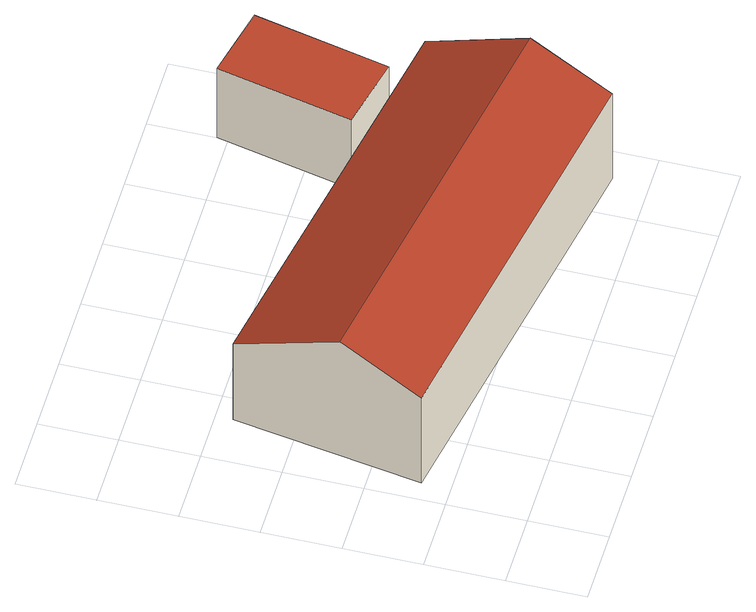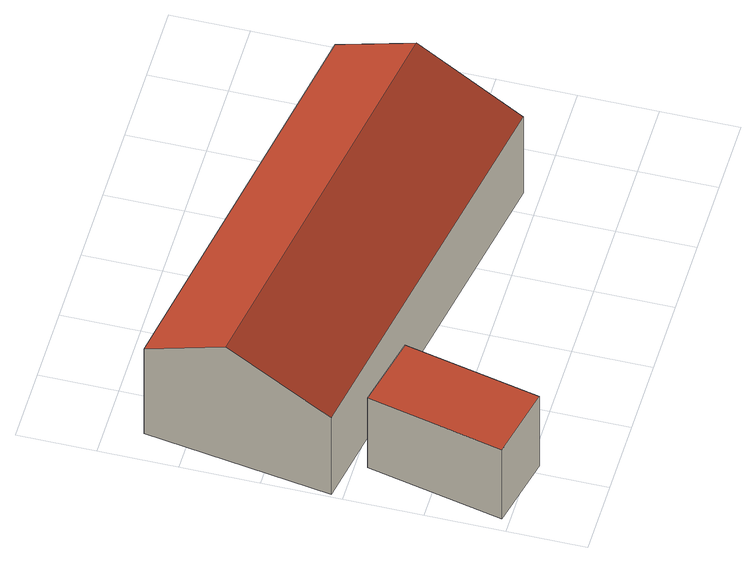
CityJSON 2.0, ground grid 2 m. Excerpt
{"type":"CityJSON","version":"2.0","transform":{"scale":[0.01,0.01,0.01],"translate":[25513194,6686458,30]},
"CityObjects":{
"building1":{"type":"Building","attributes":{"measuredHeight":3.41,"roofType":"1000","Katuosoite":"Puroniityntie 354","C_KAYTTARK":"941","Rakennuksen_tila":"voimassa","REPAIRED":"no","LowestRoof":34.38,"HighestRoof":34.38,"BREC_BuildingHeightNN":34.38,"BREC_RoofNames":"flat","Kayttotarkoitus":"Ei käyttömerkintää kartalla","VTJ_PRT":"102423501W","CODE":"121","Kerroksia":0,"GroundLevel":30.97,"RATU":61622,"TILA_KOODI":2,"KG_KRAKENN":5084521,"Kerrosala":0,"Valmistunut":"2099-01-01","Integrate_LoD[1]":{"integrating_person":"vcdb_user","integration_date":"2016-10-28","matching_mode":1,"area_diff":0,"area_diff_filter":10,"overlap_DB_to_file":100,"overlap_file_to_DB":100,"overlap_filter":89}},"address":[{"CountryName":"Finland","LocalityName":"Helsinki"}],"geometry":[{"type":"Solid","lod":"2","boundaries":[[[[0,1,2,3]],[[1,4,5,2]],[[6,0,3,7]],[[8,5,4,9]],[[9,4,1,0,6]],[[7,3,2,5,8]],[[7,8,9,6]]]],"semantics":{"surfaces":[{"type":"RoofSurface","ZMax":3.95,"ZMinASL":33.91,"ZMin":2.94,"Area":25.34,"ZMaxASL":34.92,"RoofPitch":64.67,"RoofOrientation":189.75},{"type":"RoofSurface","ZMax":3.95,"ZMinASL":33.6,"ZMin":2.63,"Area":32.67,"ZMaxASL":34.92,"RoofPitch":64.67,"RoofOrientation":9.75},{"type":"WallSurface","ZMax":2.94,"Area":31.77,"ZMinASL":30.97,"ZMin":0,"ZMaxASL":33.91},{"type":"WallSurface","ZMax":2.66,"Area":28.35,"ZMinASL":30.97,"ZMin":0,"ZMaxASL":33.63},{"type":"WallSurface","ZMax":3.95,"Area":16.32,"ZMinASL":30.97,"ZMin":0,"ZMaxASL":34.92},{"type":"WallSurface","ZMax":3.95,"Area":16.47,"ZMinASL":30.97,"ZMin":0,"ZMaxASL":34.92},{"type":"GroundSurface","ZMinASL":30.97,"ZMin":0,"Area":52.44}],"values":[[0,1,2,3,4,5,6]]}}]},
"building2":{"type":"Building","attributes":{"measuredHeight":2.41,"roofType":"1000","CODE":"220","REPAIRED":"no","GroundLevel":31.12,"LowestRoof":33.53,"HighestRoof":33.53,"BREC_BuildingHeightNN":33.53,"BREC_RoofNames":"flat","Integrate_LoD[1]":{"integrating_person":"vcdb_user","integration_date":"2016-10-28","matching_mode":1,"area_diff":0,"area_diff_filter":10,"overlap_DB_to_file":100,"overlap_file_to_DB":100,"overlap_filter":89}},"address":[{"CountryName":"Finland","LocalityName":"Helsinki"}],"geometry":[{"type":"Solid","lod":"2","boundaries":[[[[10,11,12,13]],[[14,15,16,17]],[[17,16,11,10]],[[16,15,12,11]],[[15,14,13,12]],[[14,17,10,13]]]],"semantics":{"surfaces":[{"type":"GroundSurface","ZMinASL":31.12,"ZMin":0,"Area":6.92},{"type":"RoofSurface","ZMax":2.41,"ZMinASL":33.53,"ZMin":2.41,"Area":6.92,"ZMaxASL":33.53,"RoofPitch":90,"RoofOrientation":-1},{"type":"WallSurface","ZMax":2.41,"Area":8.64,"ZMinASL":31.12,"ZMin":0,"ZMaxASL":33.53},{"type":"WallSurface","ZMax":2.41,"Area":4.65,"ZMinASL":31.12,"ZMin":0,"ZMaxASL":33.53}],"values":[[0,1,2,3,2,3]]}}]}
},
"vertices":[
[1117,92,391],[1150,302,492],[89,484,492],[53,275,391],[1191,571,363],[136,758,360],[1117,92,97],[53,275,97],[136,758,97],[1191,571,97],
[911,676,112],[989,1026,112],[1177,984,112],[1099,634,112],[1099,634,353],[1177,984,353],[989,1026,353],[911,676,353]
]}
